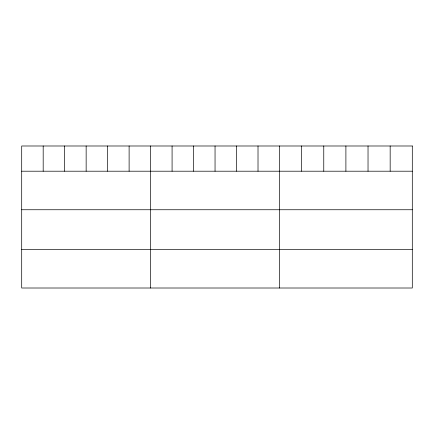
<?xml version="1.0" encoding="UTF-8"?>
<svg xmlns="http://www.w3.org/2000/svg" width="434" height="434" viewBox="0 0 434 434"><rect width="100%" height="100%" fill="white"/><g stroke="black" fill="none" stroke-linecap="round" stroke-linejoin="round"><path stroke-width="0.65" d="M21.7 171.202L412.3 171.202M21.7 209.747L412.3 209.747M21.7 249.458L412.3 249.458M390.166 145.992L390.166 171.202M368.032 145.992L368.032 171.202M345.898 145.992L345.898 171.202M323.764 145.992L323.764 171.202M301.63 145.992L301.63 171.202M279.496 145.992L279.496 288.008M258.013 145.992L258.013 171.202M236.53 145.992L236.53 171.202M215.047 145.992L215.047 171.202M193.564 145.992L193.564 171.202M172.081 145.992L172.081 171.202M150.598 145.992L150.598 288.008M129.115 145.992L129.115 171.202M107.632 145.992L107.632 171.202M86.149 145.992L86.149 171.202M64.666 145.992L64.666 171.202M43.183 145.992L43.183 171.202M412.3 145.992L21.7 145.992L21.7 288.008L412.3 288.008L412.3 145.992"/></g></svg>
